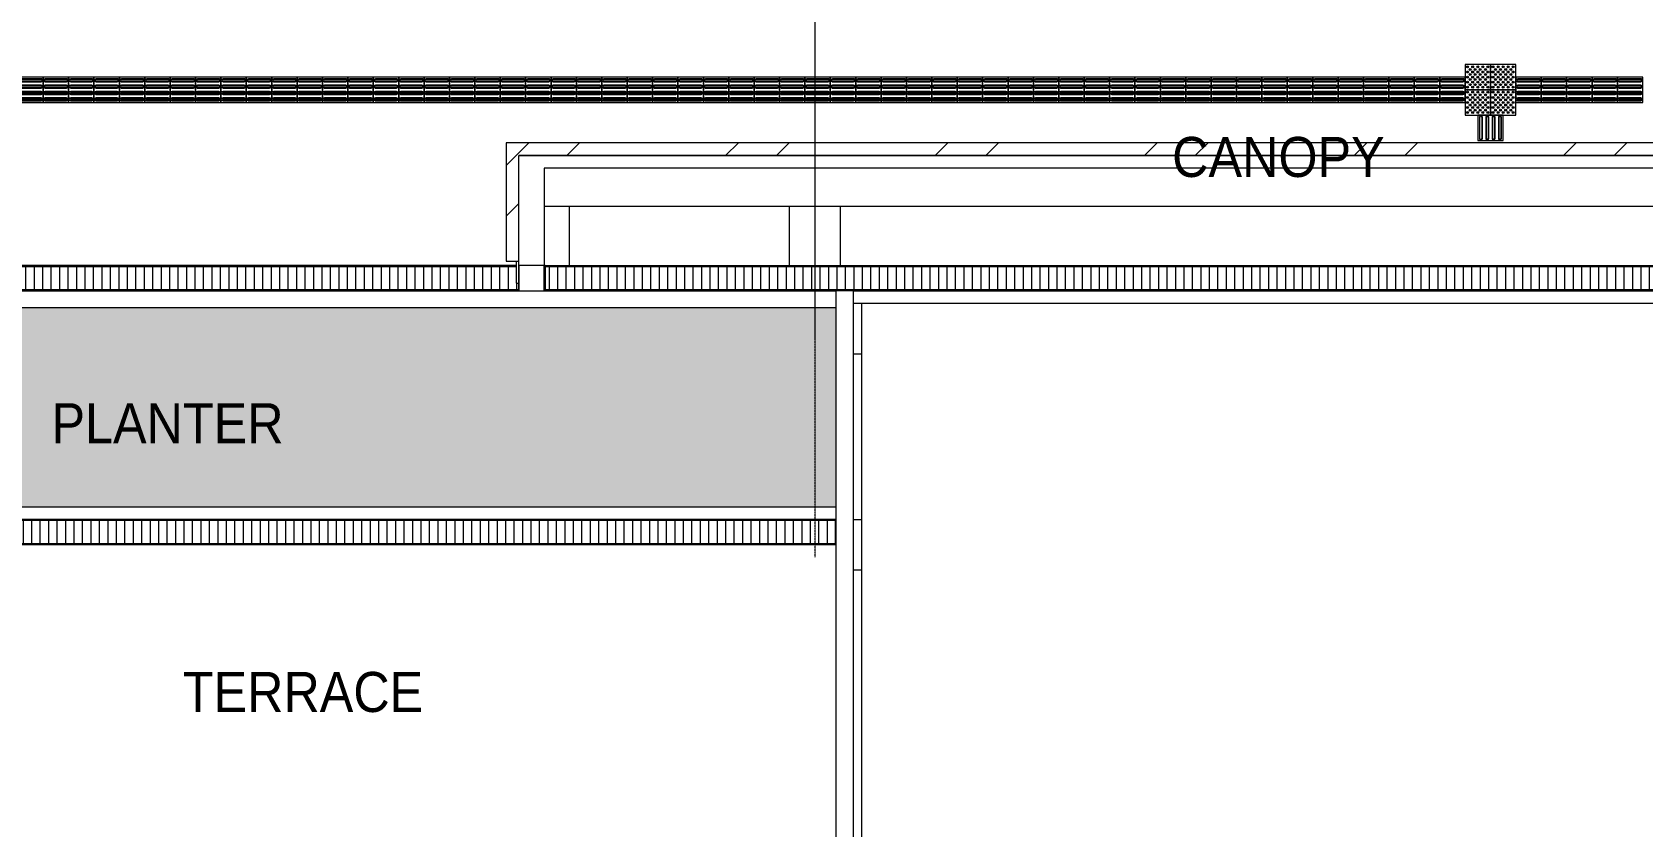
# Model space of a CAD drawing. Header units: millimetres. Extents: x 15878 to 679837, y -72324 to 391440.
# Drawn here: x 43089 to 62119, y 45720 to 55212 of the extents above; entities that cross this region are included whole.
import ezdxf

# ---------------------------------------------------------------- set-up
doc = ezdxf.new("R2010")
doc.units = ezdxf.units.MM
doc.linetypes.add('Grid Line__1_200_', pattern=[10.5, 6, -1.5, 1.5, -1.5])
for name, color, linetype, lineweight in [('A-CLNG', 13, 'Continuous', 5), ('A-CLNG-PATT', 13, 'Continuous', 5), ('A-FLOR', 192, 'Continuous', 5), ('A-FLOR-PATT', 8, 'Continuous', 5), ('A-GENM', 13, 'Continuous', 5), ('A-WALL', 113, 'Continuous', 5), ('G-ANNO-TEXT', 231, 'Continuous', 5), ('Q-CASE', 31, 'Continuous', 5), ('S-GRID', 1, 'Continuous', 5)]:
    doc.layers.add(name, color=color, linetype=linetype, lineweight=lineweight)
doc.styles.add('Swis721 BT', font='swiss.ttf', dxfattribs={"width": 0.9, "height": 473.035439})
pattern_1 = [(45, (0, 0), (-1237.437, 1237.437), []), (45, (0, 1875), (-1237.437, 1237.437), [])]

# ---------------------------------------------------------------- blocks, each defined once
blk = doc.blocks.new('DLN-Surface Channel-L1 - 300x200 _WD_-5516632-1_F')
at = {"layer": 'Q-CASE'}
h = blk.add_hatch(dxfattribs=at)
h.set_pattern_fill('FP_6', color=256, style=0, pattern_type=2)
h.set_pattern_definition([(0, (0, 85), (0, 100), [])])
h.paths.add_polyline_path([(15, 3440), (15, -15), (285, -285), (285, 3440)], flags=0)
h = blk.add_hatch(dxfattribs=at)
h.set_pattern_fill('FP_5', color=256, style=0, pattern_type=2)
h.set_pattern_definition([(90, (15, 0), (-100, 6e-15), [])])
h.paths.add_polyline_path([(-12090, -15), (-12090, -285), (285, -285), (15, -15), (-11752, -15)], flags=0)
for p, q in [((0, 3440), (0, 3450)), ((300, 3440), (0, 3440)), ((0, 3440), (10, 3440)), ((0, 0), (0, 3440)), ((10, -10), (10, 3440)), ((285, 3440), (15, 3440)), ((15, 3440), (15, -15)), ((25, 3450), (125, 3450)), ((285, -285), (285, 3440)), ((300, 3440), (290, 3440)), ((290, 3440), (290, -290)), ((-12090, 0), (-12100, 0)), ((-12090, 0), (-12090, -300)), ((-12090, -10), (-12090, 0)), ((-12090, 0), (0, 0)), ((10, -10), (-12090, -10)), ((15, -15), (-12090, -15)), ((-12090, -15), (-12090, -285)), ((285, -285), (15, -15)), ((15, -15), (285, -285)), ((-12090, -285), (285, -285)), ((-12090, -300), (-12090, -290)), ((290, -290), (-12090, -290))]:
    blk.add_line(p, q, dxfattribs=at)
blk = doc.blocks.new('DLN-Surface Channel-S1 - 300x150 _WD_-10461004-1_F')
at = {"layer": 'Q-CASE'}
h = blk.add_hatch(dxfattribs=at)
h.set_pattern_fill('FP_7', color=256, style=0, pattern_type=2)
h.set_pattern_definition([(270, (0, 609.6), (100, 6e-15), [])])
h.paths.add_polyline_path([(20414, -135), (20414, 135), (-20414, 135), (-20414, -135), (19041, -135)], flags=0)
for p, q in [((-20424, -150), (-20424, 150)), ((-20414, 150), (-20424, 150)), ((-20414, 150), (-20414, -150)), ((-20414, 140), (-20414, 150)), ((-20414, 150), (20414, 150)), ((-20414, 140), (20414, 140)), ((-20414, -135), (-20414, 135)), ((20414, 135), (-20414, 135)), ((-20414, -135), (20414, -135)), ((-20414, -150), (-20414, -140)), ((20414, -140), (-20414, -140)), ((-16775, -150), (-6425, -150))]:
    blk.add_line(p, q, dxfattribs=at)
blk = doc.blocks.new('DLN_Tactile - Directional Tiles-3867766-1_F')
at = {"layer": 'A-GENM'}
for p, q in [((150, 150), (-150, 150)), ((-150, 150), (-150, -150)), ((-129.5, 125.5), (-129.5, -125.5)), ((-123.5, -125.5), (-123.5, 125.5)), ((-101.5, 125.5), (-101.5, -125.5)), ((-95.5, -125.5), (-95.5, 125.5)), ((-54.5, 125.5), (-54.5, -125.5)), ((-48.5, -125.5), (-48.5, 125.5)), ((-26.5, 125.5), (-26.5, -125.5)), ((-20.5, -125.5), (-20.5, 125.5)), ((20.5, 125.5), (20.5, -125.5)), ((26.5, -125.5), (26.5, 125.5)), ((48.5, 125.5), (48.5, -125.5)), ((54.5, -125.5), (54.5, 125.5)), ((95.5, 125.5), (95.5, -125.5)), ((101.5, -125.5), (101.5, 125.5)), ((123.5, 125.5), (123.5, -125.5)), ((129.5, -125.5), (129.5, 125.5)), ((150, -150), (150, 150)), ((-150, -150), (150, -150))]:
    blk.add_line(p, q, dxfattribs=at)
for centre, radius, start, end in [((-112.5, 125.5), 17, 360, 180), ((-112.5, 125.5), 11, 360, 180), ((-37.5, 125.5), 17, 360, 180), ((-37.5, 125.5), 11, 360, 180), ((37.5, 125.5), 17, 360, 180), ((37.5, 125.5), 11, 360, 180), ((112.5, 125.5), 17, 360, 180), ((112.5, 125.5), 11, 360, 180), ((-112.5, -125.5), 17, 180, 360), ((-112.5, -125.5), 11, 180, 360), ((-37.5, -125.5), 17, 180, 360), ((-37.5, -125.5), 11, 180, 360), ((37.5, -125.5), 17, 180, 360), ((37.5, -125.5), 11, 180, 360), ((112.5, -125.5), 17, 180, 360), ((112.5, -125.5), 11, 180, 360)]:
    blk.add_arc(centre, radius, start, end, dxfattribs=at)
blk = doc.blocks.new('DLN-Surface Channel-L1 - 300x200 _WD_-13064000-1_F')
at = {"layer": 'Q-CASE'}
h = blk.add_hatch(dxfattribs=at)
h.set_pattern_fill('FP_9', color=256, style=0, pattern_type=2)
h.set_pattern_definition([(270, (15, 0), (-100, -6e-15), [])])
h.paths.add_polyline_path([(-15140, 15), (-3950, 15), (-3950, 90), (-3980, 90), (-3980, 285), (-15140, 285)], flags=0)
for p, q in [((-15150, 0), (-15150, 300)), ((-15140, 300), (-15150, 300)), ((-15140, 300), (-15140, 0)), ((-15140, 290), (-15140, 300)), ((-15140, 300), (-3980, 300)), ((-15140, 290), (-3980, 290)), ((-3980, 285), (-15140, 285)), ((-15140, 285), (-15140, 15)), ((-15140, 15), (-3950, 15)), ((-15140, 0), (-15140, 10)), ((-15140, 10), (-3950, 10))]:
    blk.add_line(p, q, dxfattribs=at)
blk = doc.blocks.new('Walls 19 - Walls 19-14348567-1_F')
at = {"layer": 'A-WALL'}
for p, q in [((49439, 52457), (49439, 53157)), ((52039, 52457), (52039, 53157)), ((52639, 52457), (52639, 53157)), ((48839, 52157), (48839, 52457))]:
    blk.add_line(p, q, dxfattribs=at)
blk = doc.blocks.new('DLN_Tactile - Positional Tiles-3867764-1_F')
at = {"layer": 'A-GENM'}
for p, q in [((150, 150), (-150, 150)), ((-150, 150), (-150, -150)), ((150, -150), (150, 150)), ((-150, -150), (150, -150))]:
    blk.add_line(p, q, dxfattribs=at)
for centre, radius in [((-120, 120), 11.5), ((-120, 60), 11.5), ((-120, 0), 11.5), ((-120, 120), 6), ((-120, 60), 6), ((-120, 0), 6), ((-90, 90), 11.5), ((-90, 30), 11.5), ((-90, 90), 6), ((-90, 30), 6), ((-60, 120), 11.5), ((-60, 60), 11.5), ((-60, 0), 11.5), ((-60, 120), 6), ((-60, 60), 6), ((-60, 0), 6), ((-30, 90), 11.5), ((-30, 30), 11.5), ((-30, 90), 6), ((-30, 30), 6), ((0, 120), 11.5), ((0, 60), 11.5), ((0, 0), 11.5), ((0, 120), 6), ((0, 60), 6), ((0, 0), 6), ((30, 90), 11.5), ((30, 30), 11.5), ((30, 90), 6), ((30, 30), 6), ((60, 120), 11.5), ((60, 60), 11.5), ((60, 0), 11.5), ((60, 120), 6), ((60, 60), 6), ((60, 0), 6), ((90, 90), 11.5), ((90, 30), 11.5), ((90, 90), 6), ((90, 30), 6), ((120, 120), 11.5), ((120, 60), 11.5), ((120, 0), 11.5), ((120, 120), 6), ((120, 60), 6), ((120, 0), 6), ((-120, -60), 11.5), ((-120, -120), 11.5), ((-120, -60), 6), ((-120, -120), 6), ((-90, -30), 11.5), ((-90, -90), 11.5), ((-90, -30), 6), ((-90, -90), 6), ((-60, -60), 11.5), ((-60, -120), 11.5), ((-60, -60), 6), ((-60, -120), 6), ((-30, -30), 11.5), ((-30, -90), 11.5), ((-30, -30), 6), ((-30, -90), 6), ((0, -60), 11.5), ((0, -120), 11.5), ((0, -60), 6), ((0, -120), 6), ((30, -30), 11.5), ((30, -90), 11.5), ((30, -30), 6), ((30, -90), 6), ((60, -60), 11.5), ((60, -120), 11.5), ((60, -60), 6), ((60, -120), 6), ((90, -30), 11.5), ((90, -90), 11.5), ((90, -30), 6), ((90, -90), 6), ((120, -60), 11.5), ((120, -120), 11.5), ((120, -60), 6), ((120, -120), 6)]:
    blk.add_circle(centre, radius, dxfattribs=at)

msp = doc.modelspace()

# ---------------------------------------------------------------- hatches: boundary and pattern name
at = {"layer": 'A-CLNG-PATT'}
h = msp.add_hatch(dxfattribs=at)
h.set_pattern_fill('FP_14', color=256, style=0, pattern_type=2)
h.set_pattern_definition(pattern_1)
h.paths.add_polyline_path([(90296.5, 52507.5), (90439.3, 52507.5), (90439.3, 53907.5), (48689.3, 53907.5), (48689.3, 52507.5), (48839.3, 52507.5), (48839.3, 53757.5), (90289.3, 53757.5), (90289.3, 52507.5)], flags=0)
h = msp.add_hatch(dxfattribs=at)
h.set_pattern_fill('FP_14', color=256, style=0, pattern_type=2)
h.set_pattern_definition(pattern_1)
h.paths.add_polyline_path([(90319.3, 52157.5), (90319.3, 52507.5), (90289.3, 52507.5), (90289.3, 52157.5), (90296.5, 52157.5)], flags=0)
h.paths.add_polyline_path([(48809.3, 52247.5), (48839.3, 52247.5), (48839.3, 52507.5), (48809.3, 52507.5), (48809.3, 52432.5)], flags=0)
at = {"layer": 'A-FLOR-PATT'}
h = msp.add_hatch(dxfattribs=at)
h.set_pattern_fill('FP_12', color=256, style=0, pattern_type=2)
h.set_pattern_definition([(90, (45239.3, 48863.74), (-179.605, 179.605), [47.625, -311.585]), (45, (45239.3, 48863.74), (-179.605, 179.605), [47.625, -206.375]), (135, (45239.3, 48863.74), (-179.605, -179.605), [47.625, -206.375])])
h.paths.add_polyline_path([(37865.3, 45720), (40039.3, 45720), (40039.3, 49607.5), (52589.3, 49607.5), (52589.3, 51957.5), (37839.3, 51957.5), (37839.3, 45720)], flags=0)

# ---------------------------------------------------------------- linework, layer by layer
at = {"layer": 'A-CLNG'}
for p, q in [((90439.3, 53907.5), (48689.3, 53907.5)), ((48689.3, 53907.5), (48689.3, 52507.5)), ((48689.3, 52507.5), (48839.3, 52507.5)), ((48809.3, 52507.5), (48809.3, 52247.5)), ((48809.3, 52247.5), (48839.3, 52247.5))]:
    msp.add_line(p, q, dxfattribs=at)
at = {"layer": 'A-FLOR', "color": 253}
for p, q in [((89989.3, 53757.5), (48839.3, 53757.5)), ((49139.3, 53157.5), (89989.3, 53157.5))]:
    msp.add_line(p, q, dxfattribs=at)
at = {"layer": 'A-FLOR'}
for p, q in [((48809.3, 52457.4), (37339.3, 52457.4)), ((48839.3, 52457.5), (48839.3, 52157.5)), ((52889.3, 52007.5), (52789.3, 52007.5)), ((52889.3, 52007.5), (52889.3, 45707.5)), ((63139.3, 52007.5), (52889.3, 52007.5)), ((52889.3, 51407.5), (52789.3, 51407.5)), ((52789.3, 49457.5), (52889.3, 49457.5)), ((52589.3, 49157.5), (40489.3, 49157.5)), ((52889.3, 48857.5), (52789.3, 48857.5))]:
    msp.add_line(p, q, dxfattribs=at)
at = {"layer": 'A-WALL', "color": 253}
for p, q in [((48839.3, 53757.5), (90289.3, 53757.5)), ((48839.3, 53757.5), (48839.3, 53757.5)), ((48839.3, 52457.5), (48839.3, 53757.5)), ((89989.3, 53607.5), (49139.3, 53607.5)), ((49139.3, 53607.5), (49139.3, 52457.5)), ((49139.3, 52457.5), (48839.3, 52457.5)), ((37839.3, 52157.5), (52589.3, 52157.5)), ((52589.3, 45707.5), (52589.3, 52157.5)), ((52789.3, 52157.5), (52589.3, 52157.5)), ((52789.3, 52157.5), (52789.3, 45707.5)), ((52589.3, 51957.5), (37839.3, 51957.5)), ((40039.3, 49607.5), (52589.3, 49607.5)), ((52589.3, 49457.5), (40189.3, 49457.5))]:
    msp.add_line(p, q, dxfattribs=at)
at = {"layer": 'S-GRID', "color": 254, "linetype": 'Grid Line__1_200_'}
msp.add_line((52339.3, 49010.6), (52339.3, 61510.6), dxfattribs=at)

# ---------------------------------------------------------------- block references
at = {"layer": 'A-GENM'}
for name, p in [('DLN_Tactile - Positional Tiles-3867764-1_F', (60169.3, 54682.5)), ('DLN_Tactile - Positional Tiles-3867764-1_F', (60469.3, 54682.5)), ('DLN_Tactile - Positional Tiles-3867764-1_F', (60169.3, 54382.5)), ('DLN_Tactile - Positional Tiles-3867764-1_F', (60469.3, 54382.5)), ('DLN_Tactile - Directional Tiles-3867766-1_F', (60319.3, 54082.5))]:
    msp.add_blockref(name, p, dxfattribs=at)
at = {"layer": 'A-GENM', "rotation": 90.00000000000017}
for p in [(43069.3, 54532.5), (43369.3, 54532.5), (43669.3, 54532.5), (43969.3, 54532.5), (44269.3, 54532.5), (44569.3, 54532.5), (44869.3, 54532.5), (45169.3, 54532.5), (45469.3, 54532.5), (45769.3, 54532.5), (46069.3, 54532.5), (46369.3, 54532.5), (46669.3, 54532.5), (46969.3, 54532.5), (47269.3, 54532.5), (47569.3, 54532.5), (47869.3, 54532.5), (48169.3, 54532.5), (48469.3, 54532.5), (48769.3, 54532.5), (49069.3, 54532.5), (49369.3, 54532.5), (49669.3, 54532.5), (49969.3, 54532.5), (50269.3, 54532.5), (50569.3, 54532.5), (50869.3, 54532.5), (51169.3, 54532.5), (51469.3, 54532.5), (51769.3, 54532.5), (52069.3, 54532.5), (52369.3, 54532.5), (52669.3, 54532.5), (52969.3, 54532.5), (53269.3, 54532.5), (53569.3, 54532.5), (53869.3, 54532.5), (54169.3, 54532.5), (54469.3, 54532.5), (54769.3, 54532.5), (55069.3, 54532.5), (55369.3, 54532.5), (55669.3, 54532.5), (55969.3, 54532.5), (56269.3, 54532.5), (56569.3, 54532.5), (56869.3, 54532.5), (57169.3, 54532.5), (57469.3, 54532.5), (57769.3, 54532.5), (58069.3, 54532.5), (58369.3, 54532.5), (58669.3, 54532.5), (58969.3, 54532.5), (59269.3, 54532.5), (59569.3, 54532.5), (59869.3, 54532.5), (60769.3, 54532.5), (61069.3, 54532.5), (61369.3, 54532.5), (61669.3, 54532.5), (61969.3, 54532.5)]:
    msp.add_blockref('DLN_Tactile - Directional Tiles-3867766-1_F', p, dxfattribs=at)
at = {"layer": 'A-WALL'}
msp.add_blockref('Walls 19 - Walls 19-14348567-1_F', (0, 0), dxfattribs=at)
at = {"layer": 'Q-CASE'}
for name, p in [('DLN-Surface Channel-L1 - 300x200 _WD_-13064000-1_F', (52789.3, 52157.5)), ('DLN-Surface Channel-S1 - 300x150 _WD_-10461004-1_F', (69564.3, 52307.5))]:
    msp.add_blockref(name, p, dxfattribs=at)
at = {"layer": 'Q-CASE', "rotation": 180}
msp.add_blockref('DLN-Surface Channel-L1 - 300x200 _WD_-5516632-1_F', (40489.3, 49157.5), dxfattribs=at)

# ---------------------------------------------------------------- texts
at = {"layer": 'G-ANNO-TEXT', "color": 7, "char_height": 473.04, "attachment_point": 1, "line_spacing_factor": 1.00667, "style": 'Swis721 BT'}
for s, insert, width in [('CANOPY\\P', (56558.4, 53975.3), 2916), ('PLANTER', (43316.8, 50829.9), 3144), ('TERRACE', (44868, 47655.3), 3234)]:
    msp.add_mtext(s, dxfattribs=dict(at, insert=insert, width=width))

doc.saveas('drawing.dxf')
